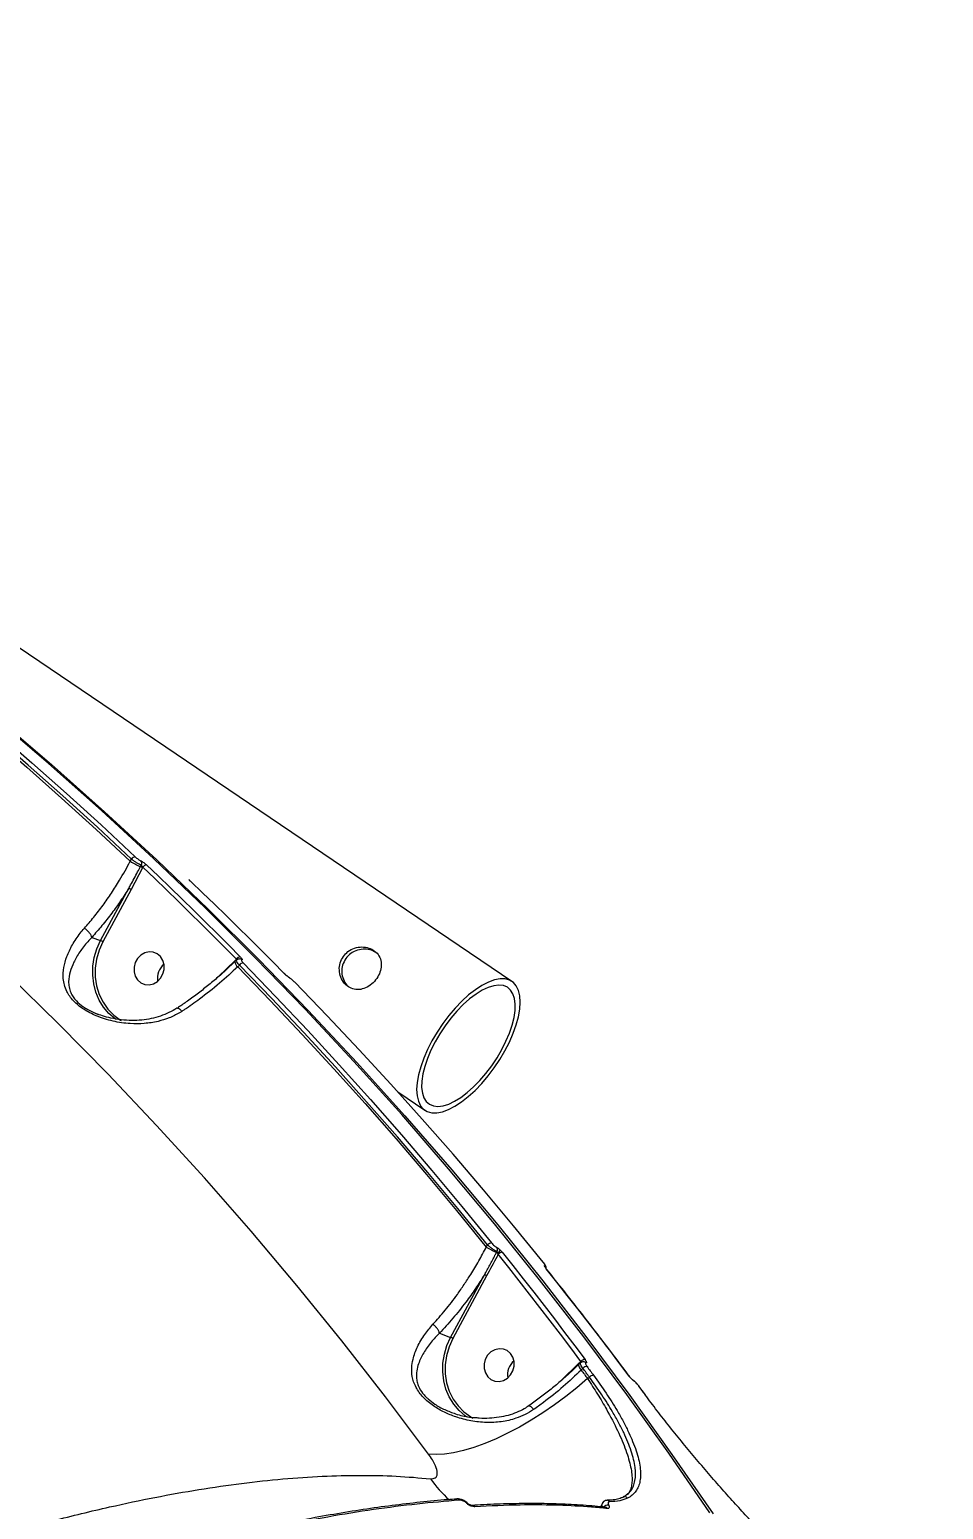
# Model space of a CAD drawing. Header units: millimetres. Extents: x -10881 to 8954, y -8695 to 5624.
# Drawn here: x -4502.8 to -4255.8, y 2852.6 to 3252.6 of the extents above; entities that cross this region are included whole.
import ezdxf

# ---------------------------------------------------------------- set-up
doc = ezdxf.new("R2010")
doc.units = ezdxf.units.MM
for name, color, linetype in [('DIKOM_ОБЪЕКТ', 7, 'Continuous'), ('DIKOM_РАЗМЕР_ЗОНА', 7, 'Continuous'), ('DIKOM_РАЗМЕР_ОБЪЕКТА', 7, 'Continuous')]:
    doc.layers.add(name, color=color, linetype=linetype)
doc.styles.add('style1', font='arial.ttf', dxfattribs={"width": 0.8})
doc.dimstyles.new('1-50', dxfattribs={"dimtxt": 300, "dimasz": 200, "dimexe": 100, "dimexo": 0, "dimgap": 100, "dimtad": 1, "dimtxsty": 'style1', "dimcen": 200, "dimclrd": 7, "dimclre": 7, "dimclrt": 7, "dimadec": 1, "dimazin": 2, "dimtfac": 1, "dimtmove": 0, "dimatfit": 2, "dimfxl": 0, "dimlwd": 25, "dimlwe": 18, "dimarcsym": 0})

# ---------------------------------------------------------------- blocks, each defined once
blk = doc.blocks.new('*D9')
at = {"layer": 'Defpoints', "color": 0, "transparency": 16777216}
for p in [(-9533.99, 4149), (-6877.05, 4149), (-2715.65, -5051.15)]:
    blk.add_point(p, dxfattribs=at)
at = {"layer": 'DIKOM_РАЗМЕР_ОБЪЕКТА', "color": 7, "lineweight": 18, "transparency": 16777216}
for p, q in [((-6877.05, 4149), (-9633.99, 4149)), ((-2715.65, -5051.15), (-9633.99, -5051.15))]:
    blk.add_line(p, q, dxfattribs=at)
at = {"layer": 'DIKOM_РАЗМЕР_ОБЪЕКТА', "color": 7, "lineweight": 25, "transparency": 16777216}
blk.add_line((-9533.99, -4851.15), (-9533.99, 3949), dxfattribs=at)
at = {"layer": 'DIKOM_РАЗМЕР_ОБЪЕКТА', "color": 7, "transparency": 16777216}
for points in [[(-9567.32, 3949), (-9500.66, 3949), (-9533.99, 4149)], [(-9567.32, -4851.15), (-9500.66, -4851.15), (-9533.99, -5051.15)]]:
    blk.add_solid(points, dxfattribs=at)
at = {"layer": 'DIKOM_РАЗМЕР_ОБЪЕКТА', "color": 7, "transparency": 16777216, "insert": (-9787.16, -451.07), "char_height": 300, "attachment_point": 5, "rotation": 90, "style": 'style1'}
blk.add_mtext('9200', dxfattribs=at)
blk = doc.blocks.new('*D11')
at = {"layer": 'Defpoints', "color": 0, "transparency": 16777216}
for p in [(-7028.45, 5624.13), (-10431.26, -7165.91), (-2784.83, -7165.91)]:
    blk.add_point(p, dxfattribs=at)
at = {"layer": 'DIKOM_РАЗМЕР_ЗОНА', "color": 7, "lineweight": 18, "transparency": 16777216}
for p, q in [((-7028.45, 5624.13), (-10531.26, 5624.13)), ((-2784.83, -7165.91), (-10531.26, -7165.91))]:
    blk.add_line(p, q, dxfattribs=at)
at = {"layer": 'DIKOM_РАЗМЕР_ЗОНА', "color": 7, "lineweight": 25, "transparency": 16777216}
blk.add_line((-10431.26, 5424.13), (-10431.26, -6965.91), dxfattribs=at)
at = {"layer": 'DIKOM_РАЗМЕР_ЗОНА', "color": 7, "transparency": 16777216}
for points in [[(-10464.6, 5424.13), (-10397.93, 5424.13), (-10431.26, 5624.13)], [(-10464.6, -6965.91), (-10397.93, -6965.91), (-10431.26, -7165.91)]]:
    blk.add_solid(points, dxfattribs=at)
at = {"layer": 'DIKOM_РАЗМЕР_ЗОНА', "color": 7, "transparency": 16777216, "insert": (-10684.43, -770.89), "char_height": 300, "attachment_point": 5, "rotation": 90, "style": 'style1'}
blk.add_mtext('12800', dxfattribs=at)
blk = doc.blocks.new('*D12')
at = {"layer": 'Defpoints', "color": 0, "transparency": 16777216}
for p in [(-9113.32, 3014.05), (8954.2, 2756.48), (8954.2, -8594.51)]:
    blk.add_point(p, dxfattribs=at)
at = {"layer": 'DIKOM_РАЗМЕР_ЗОНА', "color": 7, "lineweight": 18, "transparency": 16777216}
for p, q in [((-9113.32, 3014.05), (-9113.32, -8694.51)), ((8954.2, 2756.48), (8954.2, -8694.51))]:
    blk.add_line(p, q, dxfattribs=at)
at = {"layer": 'DIKOM_РАЗМЕР_ЗОНА', "color": 7, "lineweight": 25, "transparency": 16777216}
blk.add_line((-8913.32, -8594.51), (8754.2, -8594.51), dxfattribs=at)
at = {"layer": 'DIKOM_РАЗМЕР_ЗОНА', "color": 7, "transparency": 16777216}
for points in [[(-8913.32, -8561.18), (-8913.32, -8627.85), (-9113.32, -8594.51)], [(8754.2, -8561.18), (8754.2, -8627.85), (8954.2, -8594.51)]]:
    blk.add_solid(points, dxfattribs=at)
at = {"layer": 'DIKOM_РАЗМЕР_ЗОНА', "color": 7, "transparency": 16777216, "insert": (-79.56, -8341.34), "char_height": 300, "attachment_point": 5, "style": 'style1'}
blk.add_mtext('18000', dxfattribs=at)

msp = doc.modelspace()

# ---------------------------------------------------------------- linework, layer by layer
at = {"layer": 'DIKOM_ОБЪЕКТ', "color": 7, "linetype": 'Continuous', "lineweight": 15}
for p, q in [((-4372.421, 2995.297), (-4545.853, 3112.717)), ((-4475.583, 3027.774), (-4475.263, 3028.366)), ((-4472.253, 3026.049), (-4475.371, 3020.193)), ((-4472.808, 3026.336), (-4472.615, 3026.695)), ((-4472.189, 3026.168), (-4472.253, 3026.049)), ((-4483.615, 3006.323), (-4475.965, 3020.496)), ((-4475.371, 3020.193), (-4483.021, 3006.02)), ((-4485.993, 3007.217), (-4483.615, 3006.323)), ((-4451.857, 2996.545), (-4447.265, 3000.981)), ((-4447.283, 3000.662), (-4447.293, 3000.65)), ((-4446.873, 3001.063), (-4447.283, 3000.662)), ((-4447.265, 3000.981), (-4446.907, 3001.331)), ((-4446.096, 2999.712), (-4446.559, 2999.259)), ((-4452.313, 2996.099), (-4451.857, 2996.545)), ((-4433.903, 2997.41), (-4433.957, 2997.45)), ((-4433.818, 2997.329), (-4433.902, 2997.412)), ((-4403.246, 2965.447), (-4395.967, 2960.518)), ((-4379.365, 2923.503), (-4379.033, 2924.117)), ((-4376.59, 2922.066), (-4376.481, 2922.268)), ((-4389.004, 2899.076), (-4379.864, 2916.01)), ((-4379.269, 2915.706), (-4388.409, 2898.772)), ((-4392.029, 2900.212), (-4389.004, 2899.076)), ((-4359.009, 2887.574), (-4354.427, 2892)), ((-4353.913, 2892.2), (-4354.445, 2891.68)), ((-4354.427, 2892), (-4353.803, 2892.609)), ((-4354.445, 2891.68), (-4354.455, 2891.669)), ((-4353.259, 2890.729), (-4353.721, 2890.277)), ((-4352.001, 2887.947), (-4351.499, 2888.347)), ((-4359.46, 2887.132), (-4359.009, 2887.574)), ((-4336.359, 2883.553), (-4338.12, 2885.937)), ((-4347.261, 2853.21), (-4347.241, 2853.208))]:
    msp.add_line(p, q, dxfattribs=at)
at = {"layer": 'DIKOM_ОБЪЕКТ', "color": 7, "linetype": 'Continuous', "lineweight": 15, "flags": 128}
for points in [[(-4552.152, 3093.185), (-4542.255, 3085.452), (-4532.448, 3077.591), (-4522.734, 3069.601), (-4513.112, 3061.485), (-4503.585, 3053.243), (-4494.154, 3044.877), (-4484.819, 3036.386), (-4475.583, 3027.774)], [(-4475.263, 3028.366), (-4484.482, 3036.96), (-4493.798, 3045.433), (-4503.211, 3053.782), (-4512.719, 3062.008), (-4522.322, 3070.108), (-4532.017, 3078.082), (-4541.803, 3085.928), (-4551.68, 3093.647)], [(-4550.725, 3094.317), (-4540.84, 3086.592), (-4531.045, 3078.739), (-4521.342, 3070.758), (-4511.732, 3062.651), (-4502.216, 3054.419), (-4492.795, 3046.063), (-4483.471, 3037.584), (-4474.245, 3028.982)], [(-4318.915, 2851.705), (-4330.019, 2867.795), (-4341.395, 2883.654), (-4353.038, 2899.276), (-4364.945, 2914.657), (-4377.113, 2929.791), (-4389.537, 2944.676), (-4402.214, 2959.305), (-4415.141, 2973.674), (-4428.312, 2987.779), (-4441.725, 3001.617), (-4455.375, 3015.182), (-4469.258, 3028.47), (-4483.37, 3041.478), (-4497.707, 3054.202), (-4512.263, 3066.637)], [(-4511.442, 3066.329), (-4496.886, 3053.893), (-4482.549, 3041.17), (-4468.437, 3028.162), (-4454.554, 3014.873), (-4440.904, 3001.308), (-4427.491, 2987.471), (-4414.32, 2973.365), (-4401.393, 2958.996), (-4388.716, 2944.367), (-4376.292, 2929.483), (-4364.124, 2914.348), (-4352.217, 2898.967), (-4340.574, 2883.345), (-4329.198, 2867.487), (-4318.094, 2851.396)], [(-4446.907, 3001.331), (-4450.024, 3004.487), (-4453.153, 3007.628), (-4456.295, 3010.755), (-4459.449, 3013.867), (-4462.615, 3016.964), (-4465.794, 3020.047), (-4468.985, 3023.115), (-4472.189, 3026.168)], [(-4471.166, 3026.782), (-4467.96, 3023.726), (-4464.766, 3020.656), (-4461.584, 3017.57), (-4458.415, 3014.47), (-4455.259, 3011.355), (-4452.114, 3008.226), (-4448.983, 3005.082), (-4445.863, 3001.924)], [(-4433.957, 2997.45), (-4437.076, 3000.608), (-4440.208, 3003.752), (-4443.352, 3006.881), (-4446.509, 3009.996), (-4449.678, 3013.096), (-4452.86, 3016.181), (-4456.054, 3019.252), (-4459.26, 3022.308)], [(-4479.377, 2984.983), (-4479.66, 2985.183), (-4481.34, 2986.618), (-4482.79, 2988.32), (-4483.977, 2990.253), (-4484.877, 2992.374), (-4485.469, 2994.638), (-4485.741, 2996.994), (-4485.687, 2999.393), (-4485.308, 3001.781), (-4484.612, 3004.108), (-4483.615, 3006.323)], [(-4483.021, 3006.02), (-4484.033, 3003.749), (-4484.718, 3001.361), (-4485.059, 2998.912), (-4485.049, 2996.461), (-4484.688, 2994.069), (-4483.984, 2991.792), (-4482.954, 2989.686), (-4481.624, 2987.801), (-4480.025, 2986.184), (-4478.195, 2984.873), (-4478.049, 2984.787)], [(-4467.391, 2996.2), (-4466.762, 2997.312), (-4466.437, 2998.549), (-4466.441, 2999.811), (-4466.774, 3000.996), (-4467.409, 3002.008), (-4468.294, 3002.764), (-4469.359, 3003.204), (-4470.516, 3003.292), (-4471.672, 3003.021), (-4472.733, 3002.412), (-4473.614, 3001.516), (-4474.242, 3000.404), (-4474.568, 2999.167), (-4474.564, 2997.904), (-4474.231, 2996.719), (-4473.596, 2995.708), (-4472.71, 2994.951), (-4471.646, 2994.511), (-4470.489, 2994.423), (-4469.333, 2994.695), (-4468.271, 2995.303), (-4467.391, 2996.2)], [(-4379.033, 2924.117), (-4387.041, 2933.952), (-4395.157, 2943.678), (-4403.382, 2953.296), (-4411.715, 2962.804), (-4420.153, 2972.201), (-4428.697, 2981.485), (-4437.345, 2990.656), (-4446.096, 2999.712)], [(-4445.053, 3000.304), (-4436.295, 2991.241), (-4427.64, 2982.062), (-4419.089, 2972.77), (-4410.643, 2963.366), (-4402.304, 2953.85), (-4394.072, 2944.224), (-4385.949, 2934.489), (-4377.935, 2924.647)], [(-4394.996, 2867.566), (-4406.583, 2882.993), (-4418.438, 2898.174), (-4430.556, 2913.104), (-4442.934, 2927.778), (-4455.568, 2942.191), (-4468.454, 2956.339), (-4481.587, 2970.217), (-4494.964, 2983.821), (-4508.581, 2997.147)], [(-4446.559, 2999.259), (-4437.79, 2990.184), (-4429.125, 2980.995), (-4420.563, 2971.691), (-4412.108, 2962.274), (-4403.759, 2952.746), (-4395.519, 2943.107), (-4387.387, 2933.359), (-4379.365, 2923.503)], [(-4432.685, 2996.385), (-4432.64, 2996.357), (-4432.524, 2996.256)], [(-4391.152, 2983.888), (-4392.677, 2981.604), (-4394.056, 2979.256), (-4395.267, 2976.885), (-4396.288, 2974.531), (-4397.102, 2972.236), (-4397.696, 2970.037), (-4398.058, 2967.973), (-4398.184, 2966.079), (-4398.07, 2964.388), (-4397.718, 2962.927), (-4397.135, 2961.723), (-4396.331, 2960.796), (-4395.319, 2960.162), (-4394.116, 2959.832), (-4392.744, 2959.81), (-4391.226, 2960.099), (-4389.587, 2960.692), (-4387.856, 2961.579), (-4386.062, 2962.746), (-4384.237, 2964.173), (-4382.41, 2965.834), (-4380.614, 2967.702), (-4378.88, 2969.745), (-4377.236, 2971.927), (-4375.711, 2974.212), (-4374.332, 2976.56), (-4373.121, 2978.931), (-4372.1, 2981.284), (-4371.285, 2983.58), (-4370.692, 2985.779), (-4370.329, 2987.843), (-4370.204, 2989.736), (-4370.318, 2991.428), (-4370.67, 2992.888), (-4371.253, 2994.092), (-4372.057, 2995.019), (-4373.069, 2995.653), (-4374.272, 2995.984), (-4375.644, 2996.005), (-4377.162, 2995.717), (-4378.801, 2995.124), (-4380.532, 2994.236), (-4382.326, 2993.069), (-4384.151, 2991.643), (-4385.978, 2989.981), (-4387.774, 2988.113), (-4389.508, 2986.071), (-4391.152, 2983.888)], [(-4363.976, 2919.402), (-4371.99, 2929.244), (-4380.113, 2938.978), (-4388.345, 2948.604), (-4396.685, 2958.12), (-4405.13, 2967.525), (-4413.681, 2976.817), (-4422.336, 2985.995), (-4431.094, 2995.059)], [(-4390.489, 2983.319), (-4391.926, 2981.16), (-4393.218, 2978.941), (-4394.343, 2976.703), (-4395.278, 2974.487), (-4396.007, 2972.335), (-4396.516, 2970.286), (-4396.795, 2968.38), (-4396.84, 2966.651), (-4396.649, 2965.132), (-4396.226, 2963.851), (-4395.579, 2962.831), (-4394.72, 2962.093), (-4393.664, 2961.649), (-4392.433, 2961.508), (-4391.047, 2961.672), (-4389.535, 2962.139), (-4387.922, 2962.9), (-4386.241, 2963.94), (-4384.521, 2965.24), (-4382.795, 2966.777), (-4381.095, 2968.521), (-4379.452, 2970.439), (-4377.899, 2972.497), (-4376.462, 2974.655), (-4375.169, 2976.874), (-4374.045, 2979.113), (-4373.11, 2981.329), (-4372.381, 2983.481), (-4371.872, 2985.529), (-4371.592, 2987.436), (-4371.548, 2989.164), (-4371.739, 2990.684), (-4372.162, 2991.965), (-4372.809, 2992.984), (-4373.668, 2993.723), (-4374.723, 2994.167), (-4375.955, 2994.308), (-4377.34, 2994.143), (-4378.853, 2993.676), (-4380.466, 2992.916), (-4382.147, 2991.876), (-4383.867, 2990.575), (-4385.593, 2989.039), (-4387.293, 2987.295), (-4388.935, 2985.376), (-4390.489, 2983.319)], [(-4353.803, 2892.609), (-4356.546, 2896.275), (-4359.303, 2899.928), (-4362.075, 2903.568), (-4364.861, 2907.194), (-4367.662, 2910.806), (-4370.478, 2914.405), (-4373.307, 2917.991), (-4376.152, 2921.563)], [(-4375.049, 2922.09), (-4372.203, 2918.515), (-4369.371, 2914.927), (-4366.553, 2911.325), (-4363.75, 2907.709), (-4360.961, 2904.08), (-4358.187, 2900.437), (-4355.427, 2896.782), (-4352.683, 2893.113)], [(-4363.371, 2917.97), (-4363.415, 2918.033), (-4363.509, 2918.127)], [(-4340.776, 2888.638), (-4343.521, 2892.307), (-4346.281, 2895.963), (-4349.055, 2899.605), (-4351.844, 2903.235), (-4354.647, 2906.85), (-4357.465, 2910.452), (-4360.297, 2914.041), (-4363.143, 2917.616)], [(-4363.079, 2917.564), (-4363.083, 2917.569), (-4363.143, 2917.616)], [(-4384.416, 2877.504), (-4385.049, 2877.935), (-4386.729, 2879.37), (-4388.179, 2881.073), (-4389.366, 2883.006), (-4390.266, 2885.127), (-4390.858, 2887.39), (-4391.13, 2889.747), (-4391.076, 2892.145), (-4390.697, 2894.534), (-4390.001, 2896.861), (-4389.004, 2899.076)], [(-4388.409, 2898.772), (-4389.421, 2896.502), (-4390.106, 2894.113), (-4390.448, 2891.664), (-4390.438, 2889.214), (-4390.077, 2886.821), (-4389.373, 2884.544), (-4388.343, 2882.438), (-4387.012, 2880.554), (-4385.413, 2878.936), (-4383.584, 2877.625), (-4382.984, 2877.289)], [(-4372.78, 2888.952), (-4372.151, 2890.064), (-4371.826, 2891.301), (-4371.829, 2892.563), (-4372.162, 2893.748), (-4372.797, 2894.76), (-4373.683, 2895.517), (-4374.747, 2895.957), (-4375.904, 2896.045), (-4377.06, 2895.773), (-4378.122, 2895.165), (-4379.002, 2894.268), (-4379.631, 2893.156), (-4379.956, 2891.919), (-4379.952, 2890.657), (-4379.62, 2889.472), (-4378.985, 2888.46), (-4378.099, 2887.704), (-4377.035, 2887.264), (-4375.877, 2887.176), (-4374.721, 2887.447), (-4373.66, 2888.056), (-4372.78, 2888.952)], [(-4352.001, 2887.947), (-4354.855, 2885.501), (-4357.832, 2883.134), (-4360.906, 2880.866), (-4364.048, 2878.719), (-4367.23, 2876.713), (-4370.422, 2874.865), (-4373.595, 2873.192), (-4376.721, 2871.711), (-4379.771, 2870.433), (-4382.717, 2869.371), (-4385.532, 2868.535), (-4388.191, 2867.932), (-4390.67, 2867.568), (-4392.945, 2867.445), (-4394.996, 2867.566)], [(-4353.721, 2890.277), (-4353.506, 2889.986), (-4353.291, 2889.695), (-4353.075, 2889.404), (-4352.86, 2889.113), (-4352.645, 2888.822), (-4352.43, 2888.53), (-4352.215, 2888.239), (-4352.001, 2887.947)], [(-4351.499, 2888.347), (-4351.719, 2888.645), (-4351.939, 2888.943), (-4352.159, 2889.241), (-4352.378, 2889.539), (-4352.598, 2889.837), (-4352.818, 2890.134), (-4353.039, 2890.432), (-4353.259, 2890.729)], [(-4352.139, 2891.232), (-4351.919, 2890.934), (-4351.699, 2890.636), (-4351.478, 2890.338), (-4351.258, 2890.04), (-4351.038, 2889.742), (-4350.818, 2889.444), (-4350.598, 2889.146), (-4350.379, 2888.848)], [(-4340.714, 2888.589), (-4340.717, 2888.592), (-4340.776, 2888.638)], [(-4339.683, 2887.514), (-4339.587, 2887.441), (-4339.476, 2887.314)], [(-4336.42, 2883.602), (-4336.639, 2883.9), (-4336.859, 2884.198), (-4337.079, 2884.496), (-4337.299, 2884.794), (-4337.519, 2885.092), (-4337.74, 2885.39), (-4337.96, 2885.688), (-4338.18, 2885.986)], [(-4338.12, 2885.937), (-4338.122, 2885.94), (-4338.18, 2885.986)], [(-4336.359, 2883.553), (-4336.361, 2883.556), (-4336.42, 2883.602)], [(-4387.38, 2855.443), (-4387.332, 2855.449), (-4387.32, 2855.45)], [(-4384.418, 2854.209), (-4384.423, 2854.227), (-4384.434, 2854.241), (-4384.45, 2854.251), (-4384.472, 2854.256), (-4384.499, 2854.256), (-4384.531, 2854.251), (-4384.568, 2854.242), (-4384.609, 2854.228)], [(-4346.718, 2855.057), (-4346.713, 2855.057), (-4346.658, 2855.059)]]:
    msp.add_lwpolyline(points, dxfattribs=at)
at = {"layer": 'DIKOM_ОБЪЕКТ', "color": 7, "linetype": 'Continuous', "lineweight": 15}
for centre, radius, start, end in [((-4460.59, 3053.319), 29.62, 239.59155, 245.63917), ((-4474.137, 3027.653), 1.333, 94.64407, 147.68143), ((-4473.495, 3027.227), 1.029, 328.84606, 39.73054), ((-4475.252, 3020.94), 5.924, 59.59155, 65.63917), ((-4471.067, 3025.457), 1.328, 94.28486, 147.64078), ((-4478.039, 3015.7), 5.225, 59.29678, 66.62135), ((-4485.689, 3001.527), 5.225, 59.29671, 66.62134), ((-4463.358, 2996.173), 4.9, 129.33368, 189.47367), ((-4463.363, 2996.175), 4.896, 129.30612, 189.50123), ((-4445.086, 3000.925), 2.224, 187.08967, 228.51193), ((-4448.086, 3000.275), 1.083, 29.08131, 40.66891), ((-4445.777, 3000.558), 1.369, 93.60438, 145.61357), ((-4444.96, 2998.927), 1.38, 93.84856, 145.34727), ((-4446.088, 3000.455), 0.914, 46.29184, 88.54175), ((-4377.886, 2923.141), 1.507, 91.8935, 139.61608), ((-4364.372, 2949.049), 29.62, 239.59155, 245.63917), ((-4378.539, 2917.689), 4.791, 61.39323, 66.00169), ((-4377.377, 2922.812), 1.048, 328.73232, 32.27883), ((-4380.895, 2926.751), 6.723, 313.75945, 322.48092), ((-4375.008, 2920.588), 1.502, 91.56794, 139.55448), ((-4381.937, 2911.214), 5.225, 59.29678, 66.62135), ((-4364.32, 2917.865), 0.999, 5.64707, 40.30485), ((-4391.077, 2894.279), 5.225, 59.29671, 66.62134), ((-4368.752, 2888.927), 4.896, 129.30097, 189.50637), ((-4368.747, 2888.926), 4.9, 129.33368, 189.47367), ((-4355.249, 2891.294), 1.083, 29.08131, 40.66891), ((-4352.659, 2891.56), 1.552, 90.87438, 137.48971), ((-4353.125, 2891.6), 0.918, 38.73898, 89.74442), ((-4352.247, 2891.944), 2.225, 187.10528, 228.50582), ((-4352.11, 2889.667), 1.565, 91.08345, 137.23919), ((-4350.35, 2887.279), 1.569, 91.02671, 137.0726), ((-4365.801, 2881.377), 35.226, 215.56727, 227.98758), ((-4341.892, 2855.063), 0.934, 38.51508, 127.62988), ((-4387.314, 2854.702), 0.747, 30.82944, 90.4611), ((-4383.09, 2852.938), 0.745, 30.67608, 92.40695), ((-4346.519, 2852.261), 1.494, 81.10849, 139.38125), ((-4347.333, 2852.425), 0.789, 32.17683, 83.3152), ((-4346.676, 2854.218), 0.841, 34.2694, 88.78128)]:
    msp.add_arc(centre, radius, start, end, dxfattribs=at)
for points, knots in [([(-4487.995, 3009.67), (-4487.142, 3010.652), (-4485.426, 3012.626), (-4482.975, 3015.835), (-4480.645, 3019.179), (-4478.129, 3023.12), (-4476.527, 3026.049), (-4475.583, 3027.774)], [0, 0, 0, 0, 0.1872854, 0.3765509, 0.5570061, 0.7391968, 1, 1, 1, 1]), ([(-4472.615, 3026.695), (-4472.633, 3026.703), (-4472.802, 3026.775), (-4473.203, 3026.979), (-4473.882, 3027.384), (-4474.613, 3027.871), (-4475.047, 3028.202), (-4475.263, 3028.366)], [0, 0, 0, 0, 0.0286324, 0.2670867, 0.510146, 0.7556544, 1, 1, 1, 1]), ([(-4474.245, 3028.982), (-4474.122, 3028.871), (-4473.875, 3028.648), (-4473.453, 3028.325), (-4473.055, 3028.061), (-4472.817, 3027.933), (-4472.715, 3027.889), (-4472.704, 3027.885)], [0, 0, 0, 0, 0.2457883, 0.4917905, 0.7342879, 0.9715254, 1, 1, 1, 1]), ([(-4472.704, 3027.885), (-4472.693, 3027.88), (-4472.592, 3027.836), (-4472.354, 3027.708), (-4471.957, 3027.443), (-4471.535, 3027.118), (-4471.289, 3026.894), (-4471.166, 3026.782)], [0, 0, 0, 0, 0.02785604, 0.26501947, 0.5077103, 0.75396249, 1, 1, 1, 1]), ([(-4475.965, 3020.496), (-4475.805, 3020.788), (-4475.002, 3022.247), (-4473.96, 3024.2), (-4473.068, 3025.854), (-4472.808, 3026.336)], [0, 0, 0, 0, 0.15042204, 0.75212478, 1, 1, 1, 1]), ([(-4472.189, 3026.168), (-4472.218, 3026.226), (-4472.275, 3026.34), (-4472.387, 3026.5), (-4472.496, 3026.619), (-4472.568, 3026.672), (-4472.603, 3026.69), (-4472.611, 3026.693), (-4472.615, 3026.695)], [0, 0, 0, 0, 0.263118, 0.515948, 0.7521042, 0.9410882, 0.9741792, 1, 1, 1, 1]), ([(-4475.965, 3020.496), (-4476.703, 3019.349), (-4478.186, 3017.044), (-4480.621, 3013.664), (-4483.222, 3010.333), (-4485.066, 3008.259), (-4485.993, 3007.217)], [0, 0, 0, 0, 0.2380428, 0.4781615, 0.737711, 1, 1, 1, 1]), ([(-4459.26, 3022.308), (-4459.286, 3022.332), (-4459.422, 3022.463), (-4459.639, 3022.685), (-4459.741, 3022.819), (-4459.791, 3022.885)], [0, 0, 0, 0, 0.1049364, 0.5584296, 1, 1, 1, 1]), ([(-4459.21, 3022.276), (-4459.271, 3022.333), (-4459.41, 3022.465), (-4459.534, 3022.601), (-4459.6, 3022.681), (-4459.601, 3022.683), (-4459.601, 3022.684)], [0, 0, 0, 0, 0.2846188, 0.6485, 0.8830408, 1, 1, 1, 1]), ([(-4461.627, 2987.212), (-4461.85, 2987.071), (-4462.955, 2986.379), (-4465.079, 2985.371), (-4468.269, 2984.384), (-4471.793, 2983.85), (-4475.882, 2983.821), (-4480.257, 2984.437), (-4484.513, 2985.772), (-4487.658, 2987.384), (-4489.656, 2988.832), (-4490.957, 2990.031), (-4491.992, 2991.302), (-4492.852, 2992.749), (-4493.441, 2994.352), (-4493.792, 2996.498), (-4493.644, 2999.056), (-4492.797, 3002.076), (-4491.327, 3005.188), (-4489.628, 3007.755), (-4488.373, 3009.226), (-4487.995, 3009.67)], [0, 0, 0, 0, 0.0134548, 0.0663225, 0.1192318, 0.1832736, 0.2473511, 0.3264803, 0.4053655, 0.4678604, 0.4990969, 0.5303035, 0.5614421, 0.5926229, 0.6345138, 0.6764891, 0.7480853, 0.8197602, 0.8939587, 0.9680653, 1, 1, 1, 1]), ([(-4485.995, 3007.22), (-4486.048, 3007.397), (-4486.152, 3007.751), (-4486.57, 3008.383), (-4487.127, 3009.001), (-4487.597, 3009.394), (-4487.888, 3009.599), (-4487.958, 3009.645), (-4487.995, 3009.67)], [0, 0, 0, 0, 0.231622, 0.4632441, 0.6948665, 0.9264897, 0.9610341, 1, 1, 1, 1]), ([(-4485.995, 3007.22), (-4485.996, 3007.219), (-4486.379, 3006.825), (-4487.586, 3005.515), (-4489.335, 3003.244), (-4490.912, 3000.532), (-4491.944, 2997.887), (-4492.317, 2995.686), (-4492.18, 2993.808), (-4491.777, 2992.432), (-4491.09, 2991.163), (-4490.04, 2989.832), (-4488.797, 2988.792), (-4487.013, 2987.618), (-4485.841, 2987.096), (-4484.869, 2986.662)], [0, 0, 0, 0, 0.0000703, 0.0558732, 0.184595, 0.3168566, 0.4398285, 0.5654728, 0.6347224, 0.705499, 0.7544848, 0.805356, 0.8849527, 0.904536, 1, 1, 1, 1]), ([(-4485.993, 3007.217), (-4485.994, 3007.217), (-4485.995, 3007.218), (-4485.995, 3007.219), (-4485.995, 3007.22)], [0, 0, 0, 0, 0.6235445, 1, 1, 1, 1]), ([(-4418, 3002.066), (-4418.328, 3001.491), (-4418.983, 3000.341), (-4419.179, 2998.329), (-4418.773, 2996.375), (-4417.763, 2994.69), (-4416.315, 2993.533), (-4414.629, 2993.021), (-4412.847, 2993.158), (-4411.09, 2993.928), (-4409.544, 2995.247), (-4408.399, 2996.918), (-4407.762, 2998.735), (-4407.694, 3000.558), (-4408.257, 3002.237), (-4409.441, 3003.578), (-4411.088, 3004.424), (-4412.999, 3004.714), (-4414.98, 3004.394), (-4416.774, 3003.502), (-4417.611, 3002.521), (-4418, 3002.066)], [0, 0, 0, 0, 0.0522311, 0.1044151, 0.1578388, 0.2123157, 0.2653818, 0.3167425, 0.3687702, 0.4227538, 0.477018, 0.5294975, 0.5809353, 0.6334994, 0.6877731, 0.7417319, 0.7936567, 0.8450715, 0.8982111, 0.9526877, 1, 1, 1, 1]), ([(-4409.138, 3003.057), (-4409.531, 3003.301), (-4410.423, 3003.853), (-4412.215, 3004.114), (-4414.189, 3003.853), (-4416.046, 3002.986), (-4416.919, 3001.979), (-4417.338, 3001.496)], [0, 0, 0, 0, 0.1614937, 0.3657697, 0.5782233, 0.7977153, 1, 1, 1, 1]), ([(-4447.314, 3000.674), (-4447.943, 3000.063), (-4449.422, 2998.629), (-4451.89, 2996.431), (-4454.673, 2994.093), (-4457.537, 2991.854), (-4460.271, 2989.844), (-4462.052, 2988.652), (-4462.852, 2988.117)], [0, 0, 0, 0, 0.1328474, 0.312253, 0.4924735, 0.6729117, 0.8528902, 1, 1, 1, 1]), ([(-4446.096, 2999.712), (-4446.126, 2999.745), (-4446.326, 2999.967), (-4446.642, 3000.36), (-4446.882, 3000.774), (-4446.95, 3001.011), (-4446.87, 3001.037), (-4446.853, 3001.042)], [0, 0, 0, 0, 0.050943, 0.3399234, 0.62838, 0.9169115, 1, 1, 1, 1]), ([(-4446.063, 3001.349), (-4446.109, 3001.357), (-4446.277, 3001.384), (-4446.591, 3001.292), (-4446.781, 3001.127), (-4446.864, 3001.056)], [0, 0, 0, 0, 0.17700805, 0.64412598, 1, 1, 1, 1]), ([(-4445.863, 3001.924), (-4445.845, 3001.905), (-4445.719, 3001.776), (-4445.523, 3001.549), (-4445.365, 3001.303), (-4445.328, 3001.14), (-4445.414, 3001.124), (-4445.456, 3001.116)], [0, 0, 0, 0, 0.0426165, 0.282457, 0.5216215, 0.7607575, 1, 1, 1, 1]), ([(-4445.456, 3001.116), (-4445.499, 3001.108), (-4445.585, 3001.092), (-4445.549, 3000.927), (-4445.392, 3000.68), (-4445.196, 3000.452), (-4445.072, 3000.324), (-4445.053, 3000.304)], [0, 0, 0, 0, 0.2393873, 0.4786703, 0.7179146, 0.9577109, 1, 1, 1, 1]), ([(-4417.338, 3001.496), (-4417.664, 3000.923), (-4418.316, 2999.777), (-4418.499, 2997.776), (-4418.126, 2995.814), (-4417.4, 2994.772), (-4417.04, 2994.255)], [0, 0, 0, 0, 0.2478802, 0.4954917, 0.7501627, 1, 1, 1, 1]), ([(-4446.559, 2999.259), (-4448.172, 2997.756), (-4451.445, 2994.706), (-4456.345, 2990.85), (-4459.788, 2988.42), (-4461.387, 2987.369), (-4461.627, 2987.212)], [0, 0, 0, 0, 0.34349886, 0.69693972, 0.95453068, 1, 1, 1, 1]), ([(-4432.524, 2996.256), (-4432.537, 2996.264), (-4432.633, 2996.322), (-4432.857, 2996.477), (-4433.222, 2996.768), (-4433.612, 2997.109), (-4433.842, 2997.336), (-4433.957, 2997.45)], [0, 0, 0, 0, 0.0385716, 0.2780899, 0.5183557, 0.7592314, 1, 1, 1, 1]), ([(-4432.684, 2996.385), (-4432.692, 2996.39), (-4432.721, 2996.407), (-4432.841, 2996.487), (-4433.05, 2996.644), (-4433.345, 2996.886), (-4433.625, 2997.136), (-4433.771, 2997.282), (-4433.818, 2997.329)], [0, 0, 0, 0, 0.0554322, 0.198893, 0.3875101, 0.620001, 0.8770853, 1, 1, 1, 1]), ([(-4431.094, 2995.059), (-4431.209, 2995.172), (-4431.438, 2995.4), (-4431.826, 2995.742), (-4432.191, 2996.035), (-4432.414, 2996.19), (-4432.51, 2996.248), (-4432.524, 2996.256)], [0, 0, 0, 0, 0.240665, 0.4814361, 0.721633, 0.9612014, 1, 1, 1, 1]), ([(-4462.885, 2988.169), (-4462.927, 2988.138), (-4463.617, 2987.628), (-4465.139, 2986.858), (-4467.439, 2985.889), (-4469.915, 2985.211), (-4472.5, 2984.824), (-4475.212, 2984.702), (-4478.007, 2984.867), (-4480.66, 2985.311), (-4482.954, 2985.909), (-4484.281, 2986.423), (-4484.874, 2986.653)], [0, 0, 0, 0, 0.0069091, 0.1131105, 0.2234623, 0.336529, 0.4514187, 0.5693916, 0.6948644, 0.818686, 0.9190494, 1, 1, 1, 1]), ([(-4462.823, 2988.08), (-4462.778, 2988.1), (-4462.672, 2988.148), (-4462.338, 2987.946), (-4461.986, 2987.619), (-4461.74, 2987.347), (-4461.653, 2987.244), (-4461.627, 2987.212)], [0, 0, 0, 0, 0.2212995, 0.5284257, 0.8355529, 0.9492364, 1, 1, 1, 1]), ([(-4484.869, 2986.662), (-4484.798, 2986.624), (-4484.581, 2986.508), (-4484.347, 2986.452), (-4484.19, 2986.415)], [0, 0, 0, 0, 0.3303701, 1, 1, 1, 1]), ([(-4376.481, 2922.268), (-4376.65, 2922.353), (-4376.992, 2922.527), (-4377.675, 2922.989), (-4378.397, 2923.543), (-4378.822, 2923.927), (-4379.033, 2924.117)], [0, 0, 0, 0, 0.2425111, 0.4917014, 0.7472718, 1, 1, 1, 1]), ([(-4377.935, 2924.647), (-4377.82, 2924.512), (-4377.59, 2924.24), (-4377.186, 2923.854), (-4376.794, 2923.538), (-4376.591, 2923.426), (-4376.491, 2923.371)], [0, 0, 0, 0, 0.2566213, 0.5136595, 0.7612227, 1, 1, 1, 1]), ([(-4393.787, 2902.629), (-4392.67, 2903.877), (-4390.418, 2906.393), (-4387.615, 2910.084), (-4385.336, 2913.359), (-4383.393, 2916.366), (-4381.366, 2919.743), (-4380.034, 2922.246), (-4379.365, 2923.503)], [0, 0, 0, 0, 0.210612, 0.424678, 0.5501343, 0.6762676, 0.8374265, 1, 1, 1, 1]), ([(-4379.864, 2916.01), (-4379.385, 2916.887), (-4378.428, 2918.64), (-4377.347, 2920.664), (-4376.731, 2921.804), (-4376.59, 2922.066)], [0, 0, 0, 0, 0.4350811, 0.8702096, 1, 1, 1, 1]), ([(-4376.152, 2921.563), (-4376.254, 2921.373), (-4377.301, 2919.425), (-4378.335, 2917.471), (-4379.269, 2915.706)], [0, 0, 0, 0, 0.0974053, 1, 1, 1, 1]), ([(-4376.491, 2923.371), (-4376.398, 2923.32), (-4376.211, 2923.218), (-4375.877, 2922.955), (-4375.662, 2922.751), (-4375.562, 2922.656)], [0, 0, 0, 0, 0.3509587, 0.7013913, 1, 1, 1, 1]), ([(-4376.245, 2921.895), (-4376.266, 2921.948), (-4376.309, 2922.056), (-4376.385, 2922.182), (-4376.446, 2922.246), (-4376.474, 2922.264), (-4376.481, 2922.268)], [0, 0, 0, 0, 0.3282787, 0.678712, 0.9203877, 1, 1, 1, 1]), ([(-4376.152, 2921.563), (-4376.17, 2921.643), (-4376.195, 2921.755), (-4376.234, 2921.865), (-4376.245, 2921.895)], [0, 0, 0, 0, 0.7208514, 1, 1, 1, 1]), ([(-4375.562, 2922.656), (-4375.509, 2922.603), (-4375.325, 2922.419), (-4375.164, 2922.227), (-4375.049, 2922.09)], [0, 0, 0, 0, 0.2879213, 1, 1, 1, 1]), ([(-4379.864, 2916.01), (-4380.67, 2914.751), (-4382.288, 2912.223), (-4385.131, 2908.27), (-4388.372, 2904.153), (-4390.804, 2901.533), (-4392.029, 2900.212)], [0, 0, 0, 0, 0.21606846, 0.43410838, 0.71476445, 1, 1, 1, 1]), ([(-4363.558, 2918.511), (-4363.523, 2918.514), (-4363.451, 2918.519), (-4363.488, 2918.679), (-4363.629, 2918.936), (-4363.815, 2919.198), (-4363.945, 2919.362), (-4363.976, 2919.402)], [0, 0, 0, 0, 0.2249539, 0.4495811, 0.6803277, 0.9238133, 1, 1, 1, 1]), ([(-4363.215, 2917.741), (-4363.207, 2917.782), (-4363.18, 2917.914), (-4363.212, 2918.135), (-4363.294, 2918.413), (-4363.478, 2918.758), (-4363.702, 2919.098), (-4363.92, 2919.352), (-4363.963, 2919.402)], [0, 0, 0, 0, 0.0583706, 0.187838, 0.329502, 0.5457272, 0.9105459, 1, 1, 1, 1]), ([(-4363.509, 2918.127), (-4363.549, 2918.199), (-4363.635, 2918.355), (-4363.665, 2918.503), (-4363.594, 2918.509), (-4363.558, 2918.511)], [0, 0, 0, 0, 0.2986226, 0.6490483, 1, 1, 1, 1]), ([(-4363.143, 2917.616), (-4363.186, 2917.669), (-4363.333, 2917.856), (-4363.435, 2918.014), (-4363.509, 2918.127)], [0, 0, 0, 0, 0.2879215, 1, 1, 1, 1]), ([(-4363.366, 2917.964), (-4363.377, 2917.981), (-4363.405, 2918.025), (-4363.414, 2918.05), (-4363.411, 2918.04), (-4363.411, 2918.04)], [0, 0, 0, 0, 0.3854458, 0.9905895, 1, 1, 1, 1]), ([(-4363.076, 2917.566), (-4363.128, 2917.629), (-4363.243, 2917.773), (-4363.336, 2917.911), (-4363.365, 2917.96), (-4363.37, 2917.969)], [0, 0, 0, 0, 0.3945621, 0.8936983, 1, 1, 1, 1]), ([(-4340.714, 2888.589), (-4342.617, 2891.13), (-4348.135, 2898.496), (-4355.595, 2908.155), (-4361.211, 2915.216), (-4363.083, 2917.57)], [0, 0, 0, 0, 0.2597901, 0.7531918, 1, 1, 1, 1]), ([(-4366.564, 2879.587), (-4367.322, 2879.111), (-4368.837, 2878.159), (-4371.768, 2876.993), (-4375.294, 2876.194), (-4379.404, 2875.996), (-4383.534, 2876.437), (-4387.333, 2877.425), (-4390.719, 2878.806), (-4393.738, 2880.53), (-4396.036, 2882.422), (-4397.521, 2884.192), (-4398.419, 2885.618), (-4399.043, 2887.087), (-4399.488, 2888.872), (-4399.584, 2890.917), (-4399.173, 2893.581), (-4398.073, 2896.589), (-4396.24, 2899.751), (-4394.555, 2901.728), (-4393.787, 2902.629)], [0, 0, 0, 0, 0.04507803, 0.09018173, 0.15888834, 0.22768361, 0.29840363, 0.36911306, 0.42504778, 0.48081921, 0.54081949, 0.571384, 0.60195471, 0.63446628, 0.66702962, 0.71984719, 0.77277066, 0.85288487, 0.93298712, 1, 1, 1, 1]), ([(-4392.032, 2900.216), (-4392.032, 2900.215), (-4392.841, 2899.43), (-4394.442, 2897.688), (-4396.389, 2894.939), (-4397.635, 2892.351), (-4398.23, 2890.03), (-4398.304, 2888.279), (-4398.015, 2886.718), (-4397.452, 2885.222), (-4396.585, 2883.97), (-4395.729, 2882.995), (-4395.312, 2882.682), (-4395.083, 2882.511)], [0, 0, 0, 0, 0.0001054, 0.1460899, 0.317805, 0.4939235, 0.6042627, 0.7168075, 0.7815725, 0.8481259, 0.9418257, 0.9681533, 1, 1, 1, 1]), ([(-4392.032, 2900.216), (-4392.048, 2900.304), (-4392.081, 2900.484), (-4392.198, 2900.785), (-4392.363, 2901.103), (-4392.574, 2901.425), (-4392.827, 2901.747), (-4393.1, 2902.044), (-4393.386, 2902.313), (-4393.614, 2902.502), (-4393.75, 2902.601), (-4393.787, 2902.629)], [0, 0, 0, 0, 0.1213966, 0.24631371, 0.36771031, 0.4926274, 0.61402423, 0.73894156, 0.84731481, 0.95816654, 1, 1, 1, 1]), ([(-4392.029, 2900.212), (-4392.03, 2900.213), (-4392.031, 2900.213), (-4392.032, 2900.215), (-4392.032, 2900.216)], [0, 0, 0, 0, 0.5730682, 1, 1, 1, 1]), ([(-4354.477, 2891.692), (-4355.106, 2891.082), (-4356.582, 2889.649), (-4359.047, 2887.456), (-4361.825, 2885.121), (-4364.685, 2882.895), (-4366.687, 2881.4), (-4367.732, 2880.692), (-4367.801, 2880.646)], [0, 0, 0, 0, 0.1537247, 0.3609233, 0.5690825, 0.777516, 0.985432, 1, 1, 1, 1]), ([(-4353.259, 2890.729), (-4353.283, 2890.761), (-4353.464, 2890.997), (-4353.748, 2891.422), (-4353.953, 2891.878), (-4353.998, 2892.141), (-4353.912, 2892.172), (-4353.893, 2892.179)], [0, 0, 0, 0, 0.0449073, 0.3353965, 0.6257492, 0.9158278, 1, 1, 1, 1]), ([(-4353.12, 2892.509), (-4353.138, 2892.512), (-4353.282, 2892.534), (-4353.587, 2892.451), (-4353.802, 2892.283), (-4353.908, 2892.201)], [0, 0, 0, 0, 0.06977879, 0.54643577, 1, 1, 1, 1]), ([(-4353.728, 2892.269), (-4353.723, 2892.271), (-4353.7, 2892.284), (-4353.697, 2892.348), (-4353.722, 2892.455), (-4353.768, 2892.55), (-4353.799, 2892.602), (-4353.803, 2892.609)], [0, 0, 0, 0, 0.0807047, 0.3721929, 0.6639566, 0.9550587, 1, 1, 1, 1]), ([(-4352.683, 2893.113), (-4352.668, 2893.093), (-4352.562, 2892.949), (-4352.398, 2892.691), (-4352.277, 2892.404), (-4352.268, 2892.21), (-4352.362, 2892.186), (-4352.409, 2892.174)], [0, 0, 0, 0, 0.0372318, 0.2778758, 0.5185808, 0.7592337, 1, 1, 1, 1]), ([(-4352.409, 2892.174), (-4352.456, 2892.162), (-4352.55, 2892.138), (-4352.543, 2891.942), (-4352.423, 2891.655), (-4352.26, 2891.395), (-4352.154, 2891.251), (-4352.139, 2891.232)], [0, 0, 0, 0, 0.2407363, 0.4813566, 0.7220917, 0.9627992, 1, 1, 1, 1]), ([(-4353.721, 2890.277), (-4355.317, 2888.769), (-4358.555, 2885.709), (-4362.963, 2882.17), (-4365.68, 2880.222), (-4366.564, 2879.587)], [0, 0, 0, 0, 0.3958736, 0.80322, 1, 1, 1, 1]), ([(-4352.001, 2887.947), (-4351.085, 2886.543), (-4349.241, 2883.717), (-4346.444, 2878.959), (-4344.244, 2874.743), (-4342.627, 2871.13), (-4341.295, 2867.722), (-4340.411, 2864.67), (-4340, 2862.052), (-4339.934, 2860.31), (-4340.108, 2858.825), (-4340.532, 2857.603), (-4341.039, 2856.768), (-4341.495, 2856.446), (-4341.637, 2856.346)], [0, 0, 0, 0, 0.0923289, 0.1857879, 0.3247778, 0.3963197, 0.4678616, 0.6081892, 0.6804612, 0.7527332, 0.8234218, 0.8941104, 0.966887, 1, 1, 1, 1]), ([(-4341.494, 2856.614), (-4341.067, 2856.914), (-4340.242, 2857.494), (-4339.577, 2858.848), (-4338.999, 2860.812), (-4338.989, 2863.234), (-4339.504, 2866.032), (-4340.373, 2869.074), (-4341.752, 2872.455), (-4343.594, 2876.096), (-4345.507, 2879.481), (-4348.057, 2883.555), (-4350.346, 2886.741), (-4351.499, 2888.347)], [0, 0, 0, 0, 0.0762795, 0.1475564, 0.2193587, 0.3582796, 0.4295692, 0.5013861, 0.6399708, 0.7110665, 0.7826804, 0.8904292, 1, 1, 1, 1]), ([(-4350.379, 2888.848), (-4349.222, 2887.234), (-4346.89, 2883.979), (-4344.299, 2879.843), (-4342.383, 2876.427), (-4341.33, 2874.419), (-4340.889, 2873.416), (-4340.83, 2873.282)], [0, 0, 0, 0, 0.2938121, 0.5925995, 0.7817641, 0.9709283, 1, 1, 1, 1]), ([(-4339.476, 2887.314), (-4339.489, 2887.322), (-4339.582, 2887.383), (-4339.792, 2887.55), (-4340.128, 2887.872), (-4340.476, 2888.252), (-4340.676, 2888.509), (-4340.776, 2888.638)], [0, 0, 0, 0, 0.0372896, 0.2782363, 0.5190458, 0.7595575, 1, 1, 1, 1]), ([(-4339.682, 2887.514), (-4339.688, 2887.517), (-4339.705, 2887.528), (-4339.794, 2887.595), (-4339.948, 2887.728), (-4340.179, 2887.954), (-4340.448, 2888.252), (-4340.636, 2888.481), (-4340.71, 2888.585), (-4340.713, 2888.588)], [0, 0, 0, 0, 0.0606096, 0.1764648, 0.3295173, 0.5265849, 0.7535152, 0.9908813, 1, 1, 1, 1]), ([(-4338.123, 2885.938), (-4338.142, 2885.964), (-4338.293, 2886.175), (-4338.644, 2886.593), (-4339.165, 2887.108), (-4339.473, 2887.405), (-4339.669, 2887.5), (-4339.683, 2887.507)], [0, 0, 0, 0, 0.0431279, 0.3503934, 0.6509799, 0.9750309, 1, 1, 1, 1]), ([(-4338.18, 2885.986), (-4338.28, 2886.115), (-4338.479, 2886.372), (-4338.827, 2886.754), (-4339.161, 2887.077), (-4339.371, 2887.245), (-4339.464, 2887.306), (-4339.476, 2887.314)], [0, 0, 0, 0, 0.2404748, 0.4810174, 0.7218885, 0.9628789, 1, 1, 1, 1]), ([(-4395.083, 2882.511), (-4394.491, 2881.998), (-4393.126, 2880.815), (-4390.55, 2879.494), (-4387.422, 2878.305), (-4384.718, 2877.578), (-4382.981, 2877.442), (-4382.531, 2877.407)], [0, 0, 0, 0, 0.16739919, 0.3858589, 0.61172097, 0.8994005, 1, 1, 1, 1]), ([(-4367.814, 2880.655), (-4368.24, 2880.362), (-4369.306, 2879.631), (-4371.211, 2878.746), (-4373.491, 2877.964), (-4375.955, 2877.44), (-4378.57, 2877.194), (-4380.753, 2877.174), (-4382.045, 2877.342), (-4382.429, 2877.392)], [0, 0, 0, 0, 0.1005901, 0.2511858, 0.4080875, 0.5719684, 0.7444383, 0.9239435, 1, 1, 1, 1]), ([(-4367.784, 2880.608), (-4367.746, 2880.625), (-4367.659, 2880.661), (-4367.344, 2880.437), (-4366.979, 2880.077), (-4366.707, 2879.762), (-4366.591, 2879.62), (-4366.564, 2879.587)], [0, 0, 0, 0, 0.2283848, 0.5131792, 0.7979745, 0.9536949, 1, 1, 1, 1]), ([(-4298.152, 2839.482), (-4299.177, 2840.51), (-4301.229, 2842.566), (-4304.615, 2846.074), (-4308.079, 2849.749), (-4311.562, 2853.528), (-4315.167, 2857.532), (-4318.846, 2861.725), (-4322.543, 2866.05), (-4326.204, 2870.455), (-4329.77, 2874.887), (-4333.215, 2879.301), (-4335.352, 2882.17), (-4336.42, 2883.602)], [0, 0, 0, 0, 0.1009692, 0.201936, 0.290338, 0.3790229, 0.4674239, 0.5561135, 0.6450894, 0.7337805, 0.8224251, 0.9113534, 1, 1, 1, 1]), ([(-4340.83, 2873.282), (-4340.477, 2872.51), (-4339.709, 2870.831), (-4338.842, 2868.453), (-4338.171, 2866.129), (-4337.767, 2863.988), (-4337.632, 2862.027), (-4337.778, 2860.281), (-4338.199, 2858.771), (-4338.893, 2857.489), (-4339.85, 2856.415), (-4340.724, 2855.902), (-4341.161, 2855.645)], [0, 0, 0, 0, 0.0871223, 0.189543, 0.2893773, 0.3892116, 0.491962, 0.5947125, 0.6945875, 0.7944629, 0.897231, 1, 1, 1, 1]), ([(-4394.455, 2860.887), (-4393.971, 2860.911), (-4392.994, 2860.957), (-4392.488, 2862.06), (-4392.781, 2863.777), (-4393.711, 2865.723), (-4394.629, 2867.039), (-4394.996, 2867.566)], [0, 0, 0, 0, 0.2099072, 0.4228947, 0.6382645, 0.8553539, 1, 1, 1, 1]), ([(-4907.043, 2597.478), (-4903.426, 2601.312), (-4896.166, 2609.007), (-4884.527, 2620.635), (-4872.29, 2632.365), (-4859.435, 2644.16), (-4845.942, 2656.034), (-4831.879, 2667.913), (-4817.25, 2679.78), (-4803.124, 2690.791), (-4789.609, 2700.954), (-4776.826, 2710.265), (-4763.762, 2719.48), (-4750.448, 2728.573), (-4736.866, 2737.549), (-4723.075, 2746.364), (-4709.083, 2755.007), (-4695.405, 2763.166), (-4682.083, 2770.845), (-4669.141, 2778.061), (-4656.152, 2785.055), (-4643.969, 2791.384), (-4632.634, 2797.077), (-4622.14, 2802.186), (-4611.666, 2807.121), (-4598.862, 2812.952), (-4585.382, 2818.802), (-4571.285, 2824.588), (-4558.855, 2829.437), (-4546.548, 2833.981), (-4535.163, 2837.94), (-4524.704, 2841.368), (-4515.131, 2844.33), (-4505.688, 2847.072), (-4494.281, 2850.162), (-4481.961, 2853.161), (-4468.862, 2855.917), (-4456.962, 2858.04), (-4445.428, 2859.705), (-4434.309, 2860.902), (-4423.627, 2861.63), (-4413.411, 2861.878), (-4403.618, 2861.685), (-4397.511, 2861.153), (-4394.455, 2860.887)], [0, 0, 0, 0, 0.02764855, 0.05548477, 0.08338797, 0.11169617, 0.140075, 0.16886907, 0.19773766, 0.22681035, 0.25030526, 0.27391494, 0.29756581, 0.3214622, 0.34540138, 0.36959051, 0.39382409, 0.41817956, 0.44024799, 0.46231643, 0.48452126, 0.50672609, 0.52467372, 0.54262134, 0.56064222, 0.57866309, 0.60891467, 0.63093066, 0.65294664, 0.67509859, 0.69725054, 0.7151552, 0.73305986, 0.75103747, 0.76901508, 0.79919372, 0.82416614, 0.84918791, 0.87428435, 0.8994309, 0.92448538, 0.94958973, 0.97476954, 1, 1, 1, 1]), ([(-4342.574, 2855.845), (-4342.671, 2855.792), (-4343.139, 2855.536), (-4344.235, 2855.276), (-4345.527, 2855.078), (-4346.433, 2855.095), (-4346.719, 2855.1)], [0, 0, 0, 0, 0.097619, 0.470001, 0.8325309, 1, 1, 1, 1]), ([(-4341.402, 2856.606), (-4341.445, 2856.562), (-4341.706, 2856.292), (-4342.083, 2856.112), (-4342.399, 2855.961)], [0, 0, 0, 0, 0.1643487, 1, 1, 1, 1]), ([(-4387.378, 2855.396), (-4388.182, 2855.343), (-4391.396, 2855.131), (-4397.21, 2854.559), (-4404.815, 2853.677), (-4412.608, 2852.586), (-4420.569, 2851.299), (-4428.21, 2849.92), (-4433.267, 2848.88), (-4435.557, 2848.409)], [0, 0, 0, 0, 0.0541405, 0.21632, 0.3786014, 0.5409491, 0.7033255, 0.8656846, 1, 1, 1, 1]), ([(-4386.672, 2855.085), (-4390.433, 2854.771), (-4397.962, 2854.143), (-4409.829, 2852.598), (-4422.079, 2850.646), (-4430.59, 2848.943), (-4434.85, 2848.09)], [0, 0, 0, 0, 0.2488739, 0.4981939, 0.748869, 1, 1, 1, 1]), ([(-4384.441, 2854.23), (-4384.576, 2854.379), (-4384.865, 2854.7), (-4385.457, 2855.064), (-4386.139, 2855.335), (-4386.781, 2855.478), (-4387.169, 2855.433), (-4387.318, 2855.416)], [0, 0, 0, 0, 0.1668074, 0.3596266, 0.5790022, 0.8384919, 1, 1, 1, 1]), ([(-4384.609, 2854.228), (-4384.702, 2854.325), (-4384.888, 2854.52), (-4385.294, 2854.784), (-4385.862, 2855.026), (-4386.344, 2855.1), (-4386.619, 2855.088), (-4386.672, 2855.085)], [0, 0, 0, 0, 0.1456016, 0.2899617, 0.5320979, 0.9098028, 1, 1, 1, 1]), ([(-4382.449, 2853.318), (-4382.508, 2853.316), (-4382.797, 2853.306), (-4383.305, 2853.393), (-4383.9, 2853.651), (-4384.321, 2853.927), (-4384.513, 2854.127), (-4384.609, 2854.228)], [0, 0, 0, 0, 0.0950988, 0.471968, 0.7157778, 0.8572267, 1, 1, 1, 1]), ([(-4383.114, 2853.685), (-4383.122, 2853.684), (-4383.192, 2853.672), (-4383.504, 2853.704), (-4383.885, 2853.839), (-4384.166, 2854.001), (-4384.318, 2854.121), (-4384.401, 2854.203), (-4384.452, 2854.263), (-4384.479, 2854.305), (-4384.487, 2854.318), (-4384.489, 2854.323)], [0, 0, 0, 0, 0.0441435, 0.3942575, 0.658098, 0.7972404, 0.8675138, 0.9114517, 0.944516, 0.9795653, 1, 1, 1, 1]), ([(-4347.261, 2853.188), (-4347.682, 2853.237), (-4350.117, 2853.518), (-4354.771, 2853.838), (-4361.222, 2854.136), (-4367.874, 2854.22), (-4374.729, 2854.092), (-4379.815, 2853.903), (-4382.674, 2853.697), (-4383.12, 2853.665)], [0, 0, 0, 0, 0.03894688, 0.22515581, 0.41092048, 0.59602201, 0.78070045, 0.96581385, 1, 1, 1, 1]), ([(-4346.665, 2852.845), (-4347.017, 2852.88), (-4348.777, 2853.056), (-4353.431, 2853.444), (-4360.853, 2853.801), (-4370.926, 2853.883), (-4378.327, 2853.52), (-4382.449, 2853.318)], [0, 0, 0, 0, 0.0321659, 0.1608352, 0.4182088, 0.675957, 1, 1, 1, 1]), ([(-4348.023, 2854.242), (-4348.065, 2854.128), (-4348.2, 2853.767), (-4348.365, 2853.505), (-4348.478, 2853.325)], [0, 0, 0, 0, 0.3161642, 1, 1, 1, 1]), ([(-4348.015, 2853.273), (-4348.04, 2853.341), (-4348.143, 2853.625), (-4348.136, 2853.959), (-4348.016, 2854.139), (-4347.985, 2854.185)], [0, 0, 0, 0, 0.1900801, 0.7923888, 1, 1, 1, 1]), ([(-4346.658, 2855.043), (-4346.724, 2855.047), (-4346.981, 2855.064), (-4347.421, 2854.909), (-4347.851, 2854.58), (-4347.952, 2854.29), (-4347.988, 2854.186)], [0, 0, 0, 0, 0.1230247, 0.4816339, 0.8147786, 1, 1, 1, 1]), ([(-4347.24, 2853.208), (-4347.239, 2853.208), (-4347.238, 2853.208), (-4347.24, 2853.208), (-4347.242, 2853.208)], [0, 0, 0, 0, 0.0908693, 1, 1, 1, 1]), ([(-4346.288, 2853.736), (-4346.272, 2853.706), (-4346.2, 2853.568), (-4346.122, 2853.324), (-4346.136, 2853.048), (-4346.305, 2852.851), (-4346.542, 2852.847), (-4346.665, 2852.845)], [0, 0, 0, 0, 0.0490732, 0.2179129, 0.4266715, 0.7022436, 1, 1, 1, 1]), ([(-4345.981, 2854.692), (-4346.093, 2854.677), (-4346.314, 2854.648), (-4346.455, 2854.421), (-4346.458, 2854.111), (-4346.343, 2853.858), (-4346.288, 2853.736)], [0, 0, 0, 0, 0.2974636, 0.5890265, 0.8028446, 1, 1, 1, 1]), ([(-4341.161, 2855.645), (-4341.839, 2855.365), (-4343.203, 2854.802), (-4345.051, 2854.729), (-4345.981, 2854.692)], [0, 0, 0, 0, 0.49649173, 1, 1, 1, 1])]:
    msp.add_open_spline(points, degree=3, knots=knots, dxfattribs=at)

# ---------------------------------------------------------------- dimensions: what is measured, and where the dimension line sits
at = {"layer": 'DIKOM_РАЗМЕР_ЗОНА'}
dim = msp.add_linear_dim(base=(-10431.262, -7165.906), p1=(-7028.448, 5624.134), p2=(-2784.833, -7165.906), angle=90, text='12800', dimstyle='1-50', dxfattribs=at)
dim.commit()
dim.dimension.update_dxf_attribs({"geometry": '*D11', "text_midpoint": (-10431.262, -770.886), "dimtype": 160})
dim = msp.add_linear_dim(base=(8954.2, -8594.513), p1=(-9113.319, 3014.045), p2=(8954.2, 2756.48), text='18000', dimstyle='1-50', dxfattribs=at)
dim.commit()
dim.dimension.update_dxf_attribs({"geometry": '*D12', "text_midpoint": (-79.559, -8594.513), "dimtype": 160})
at = {"layer": 'DIKOM_РАЗМЕР_ОБЪЕКТА'}
dim = msp.add_linear_dim(base=(-9533.989, 4149.001), p1=(-2715.652, -5051.147), p2=(-6877.054, 4149.001), angle=90, text='9200', dimstyle='1-50', dxfattribs=at)
dim.commit()
dim.dimension.update_dxf_attribs({"geometry": '*D9', "text_midpoint": (-9533.989, -451.073), "dimtype": 160})

doc.saveas('drawing.dxf')
